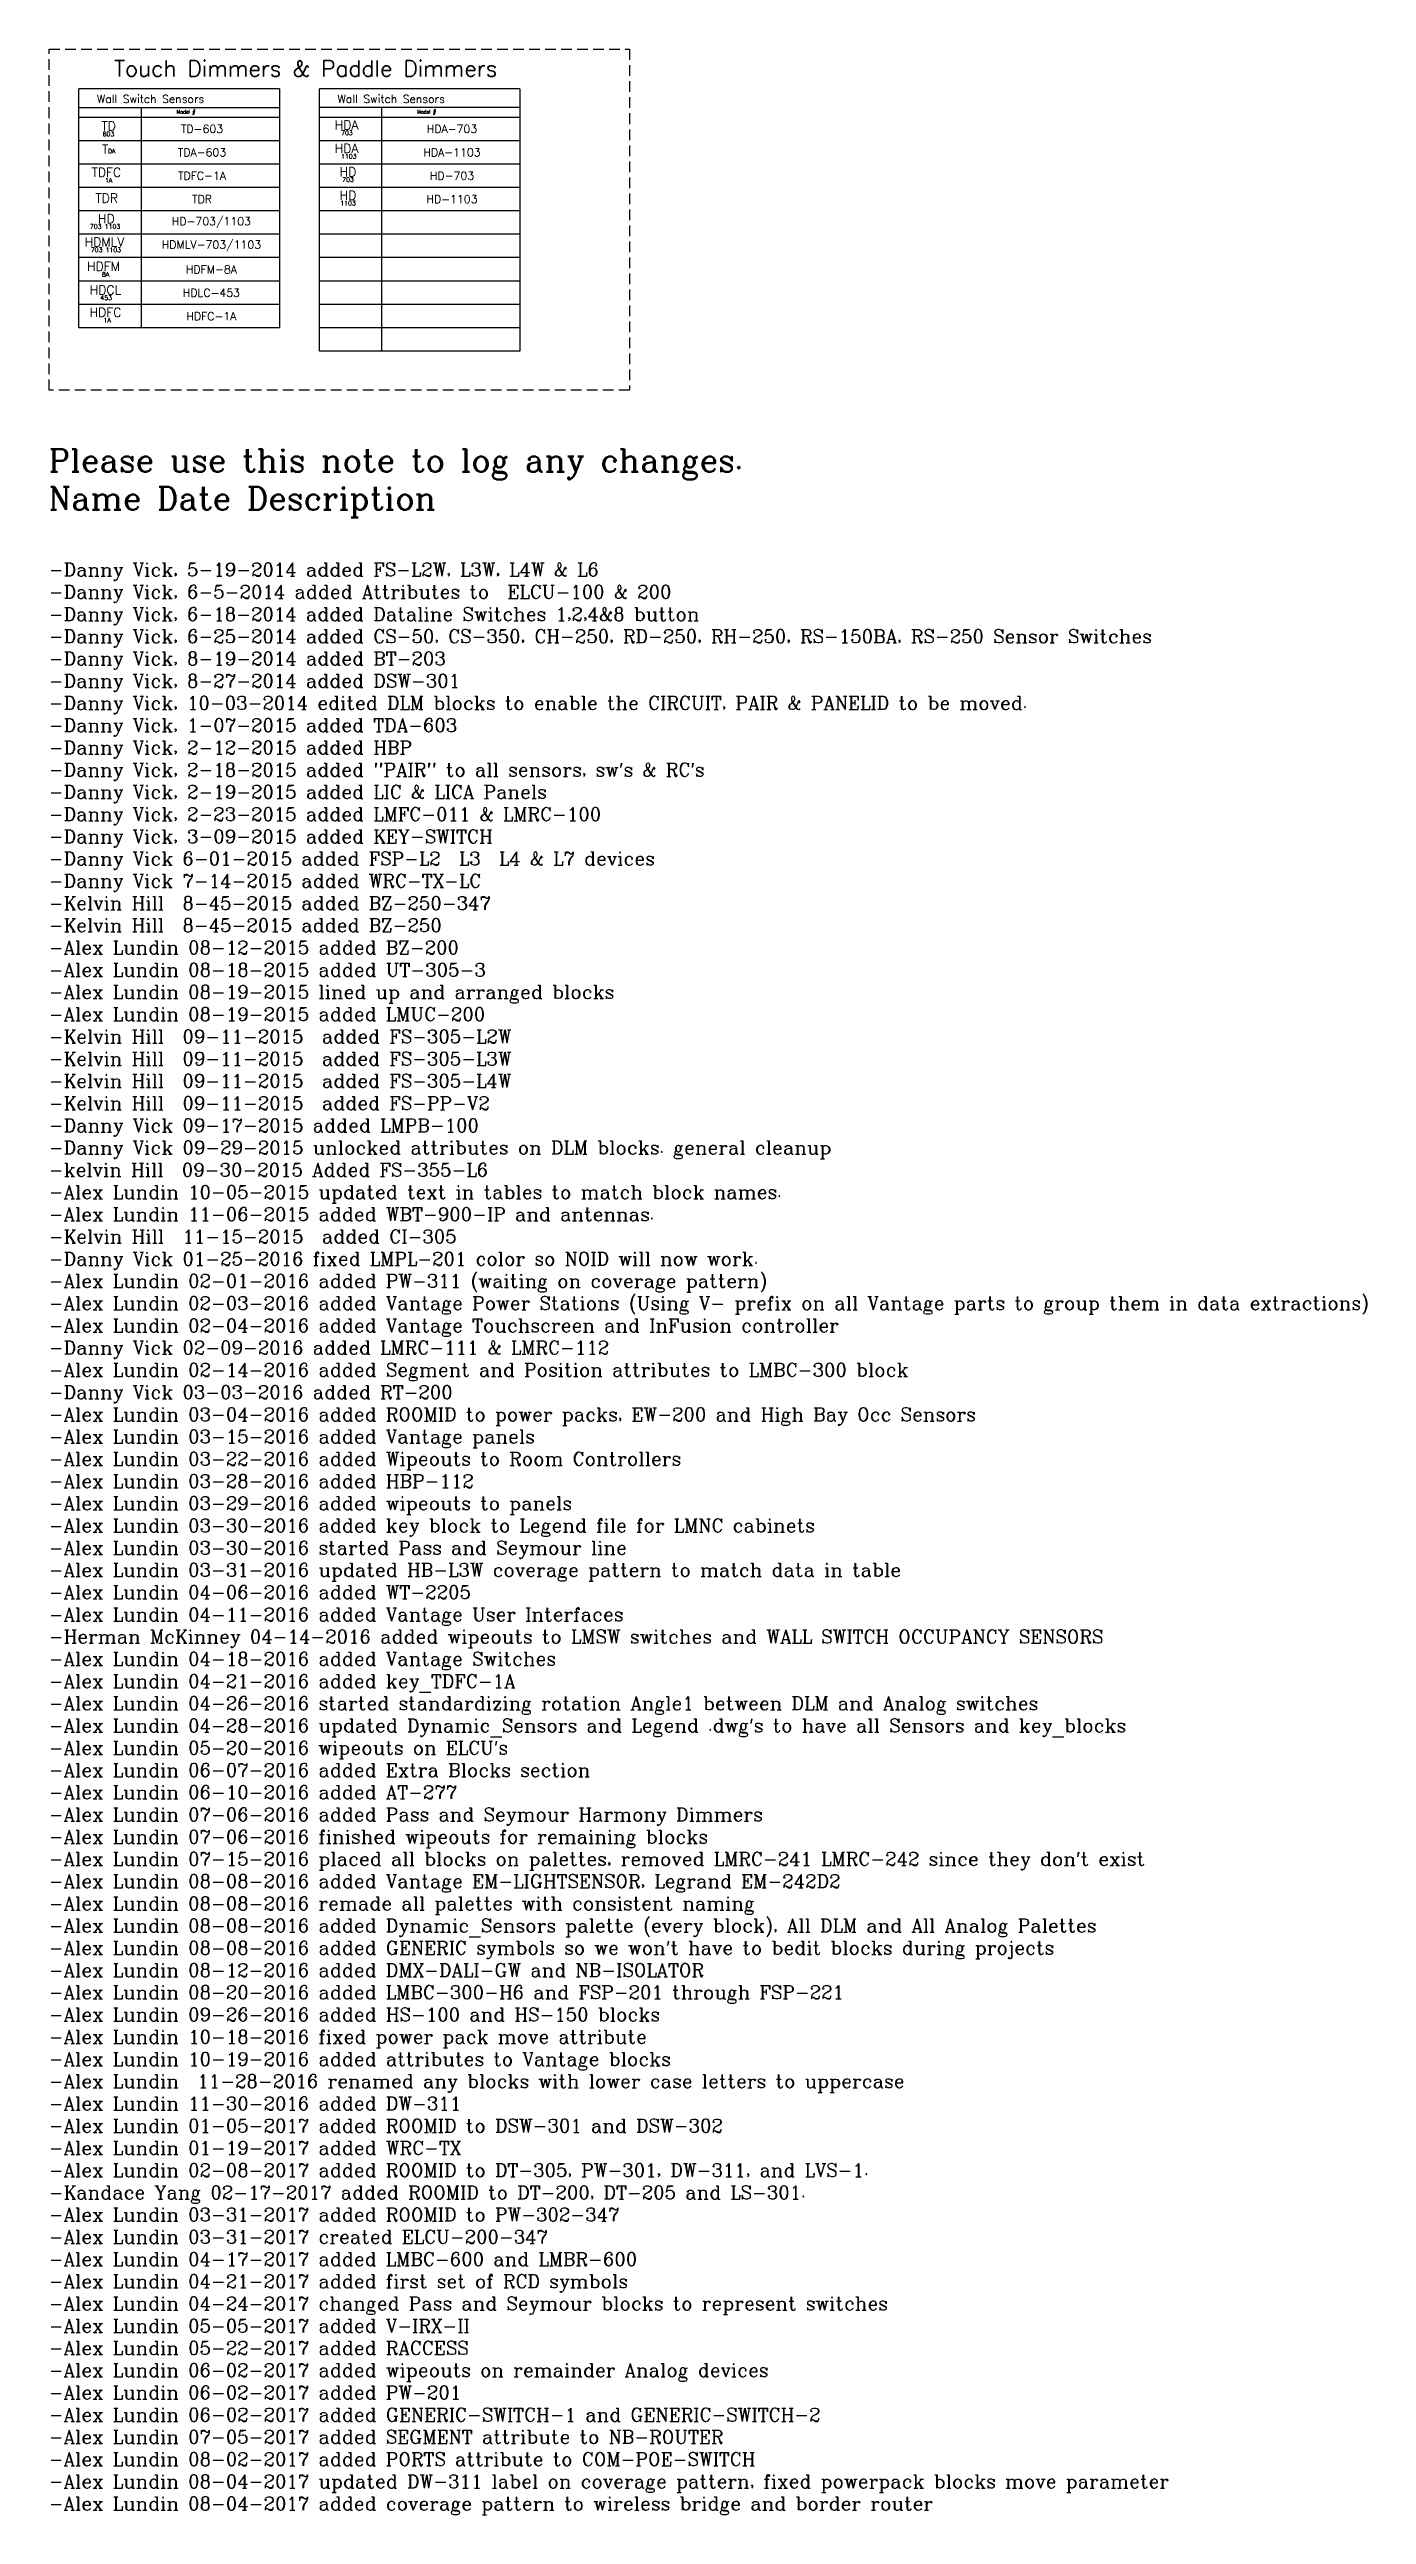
# Model space of a CAD drawing. Header units: inches. Extents: x -13775 to 9910, y -4933 to 5507.
# Drawn here: x 3261 to 6226, y -4147 to 1399 of the extents above; entities that cross this region are included whole.
import ezdxf

# ---------------------------------------------------------------- set-up
doc = ezdxf.new("R2010")
doc.units = ezdxf.units.IN
doc.header["$LTSCALE"] = 48
doc.header["$MEASUREMENT"] = 0
doc.linetypes.add('DASHED', pattern=[0.75, 0.5, -0.25])
doc.layers.add('Boxes', color=7, linetype='Continuous')
doc.layers.add('Text', color=7, linetype='Continuous')
doc.layers.add('WATTSTOPPER', color=160, linetype='Continuous', lineweight=0)
doc.styles.add('FSL12-1', font='complex.shx')
doc.styles.add('ROMANC', font='COMPLEX.SHX')
doc.styles.add('ROMANS', font='ROMANS')

# ---------------------------------------------------------------- blocks, each defined once
blk = doc.blocks.new('*U413')
blk.add_wipeout([(-16.2, 23.5), (22.3, 23.5), (22.3, -10.6), (-16.2, -10.6)])
at = {"linetype": 'Continuous', "attachment_point": 1, "style": 'FSL12-1'}
for s, insert, char_height, width in [('TD', (-16.2, 23.5), 20.4, 142.8), ('TD', (-16.2, 23.5), 20.4, 142.8), ('603', (-13.6, 0.2), 10.2, 90.844), ('603', (-13.6, 0.2), 10.2, 90.844)]:
    blk.add_mtext(s, dxfattribs=dict(at, insert=insert, char_height=char_height, width=width))
blk = doc.blocks.new('*U383')
blk.add_wipeout([(-13.2, 22.5), (21.9, 22.5), (21.9, 3.1), (-13.2, 3.1)])
at = {"linetype": 'Continuous', "attachment_point": 1, "style": 'FSL12-1'}
for s, insert, char_height, width in [('T', (-13.2, 22.5), 19.4, 136.08), ('DA', (0, 12.9), 9.72, 86.569)]:
    blk.add_mtext(s, dxfattribs=dict(at, insert=insert, char_height=char_height, width=width))
blk = doc.blocks.new('*U414')
blk.add_wipeout([(-38.6, -10), (39.8, -10), (39.8, 24.3), (-38.6, 24.3)])
at = {"linetype": 'Continuous', "attachment_point": 1, "style": 'FSL12-1'}
for s, insert, char_height, width in [('TDFC', (-37.8, 23), 20.4, 142.8), ('TDFC', (-37.8, 23), 20.4, 142.8), ('1A', (-7.9, 0.2), 10.2, 90.844), ('1A', (-7.9, 0.2), 10.2, 90.844)]:
    blk.add_mtext(s, dxfattribs=dict(at, insert=insert, char_height=char_height, width=width))
blk = doc.blocks.new('*U415')
blk.add_wipeout([(-26.3, 23.5), (32.3, 23.5), (32.3, 2.6), (-26.3, 2.6)])
at = {"linetype": 'Continuous', "insert": (-25.8, 23), "char_height": 20.4, "width": 142.8, "attachment_point": 1, "style": 'FSL12-1'}
blk.add_mtext('TDR', dxfattribs=at)
blk.add_mtext('TDR', dxfattribs=at)
blk = doc.blocks.new('*U416')
blk.add_wipeout([(-37.2, -10), (33.5, -10), (33.5, 23.3), (-37.2, 23.3)])
at = {"linetype": 'Continuous', "attachment_point": 1, "style": 'FSL12-1'}
for s, insert, char_height, width in [('703 1103', (-37.2, 0.2), 10.2, 90.844), ('703 1103', (-37.2, 0.2), 10.2, 90.844), ('HD', (-19, 23), 20.4, 142.8), ('HD', (-19, 23), 20.4, 142.8)]:
    blk.add_mtext(s, dxfattribs=dict(at, insert=insert, char_height=char_height, width=width))
blk = doc.blocks.new('*U418')
blk.add_wipeout([(-42.5, 23), (43.7, 23), (43.7, -10), (-42.5, -10)])
at = {"linetype": 'Continuous', "attachment_point": 1, "style": 'FSL12-1'}
for s, insert, char_height, width in [('HDFM', (-42.5, 23), 20.4, 142.8), ('HDFM', (-42.5, 23), 20.4, 142.8), ('8A', (-9.1, 0.2), 10.2, 90.844), ('8A', (-9.1, 0.2), 10.2, 90.844)]:
    blk.add_mtext(s, dxfattribs=dict(at, insert=insert, char_height=char_height, width=width))
blk = doc.blocks.new('*U417')
blk.add_wipeout([(-48, 23), (55.9, 23), (55.9, -10.2), (-48, -10.2)])
at = {"linetype": 'Continuous', "attachment_point": 1, "style": 'FSL12-1'}
for s, insert, char_height, width in [('HDMLV', (-48, 23), 20.4, 142.8), ('HDMLV', (-48, 23), 20.4, 142.8), ('703 1103', (-34.3, 0.2), 10.2, 90.844), ('703 1103', (-34.3, 0.2), 10.2, 90.844)]:
    blk.add_mtext(s, dxfattribs=dict(at, insert=insert, char_height=char_height, width=width))
blk = doc.blocks.new('*U419')
blk.add_wipeout([(-39.7, 23), (40.3, 23), (40.3, -10), (-39.7, -10)])
at = {"linetype": 'Continuous', "attachment_point": 1, "style": 'FSL12-1'}
for s, insert, char_height, width in [('HDCL', (-39.7, 23), 20.4, 142.8), ('HDCL', (-39.7, 23), 20.4, 142.8), ('453', (-15.7, 0.2), 10.2, 90.844), ('453', (-15.7, 0.2), 10.2, 90.844)]:
    blk.add_mtext(s, dxfattribs=dict(at, insert=insert, char_height=char_height, width=width))
blk = doc.blocks.new('*U409')
blk.add_wipeout([(-29.9, -10.2), (32.7, -10.2), (32.7, 25.3), (-29.9, 25.3)])
at = {"linetype": 'Continuous', "attachment_point": 1, "style": 'FSL12-1'}
for s, insert, char_height, width in [('HDA', (-29.9, 23), 20.4, 142.8), ('HDA', (-29.9, 23), 20.4, 142.8), ('703', (-15.7, 0.2), 10.2, 90.844), ('703', (-15.7, 0.2), 10.2, 90.844)]:
    blk.add_mtext(s, dxfattribs=dict(at, insert=insert, char_height=char_height, width=width))
blk = doc.blocks.new('*U420')
blk.add_wipeout([(-39.7, 23), (40.3, 23), (40.3, -10), (-39.7, -10)])
at = {"linetype": 'Continuous', "attachment_point": 1, "style": 'FSL12-1'}
for s, insert, char_height, width in [('HDFC', (-39.7, 23), 20.4, 142.8), ('HDFC', (-39.7, 23), 20.4, 142.8), ('1A', (-8.3, 0.2), 10.2, 90.844), ('1A', (-8.3, 0.2), 10.2, 90.844)]:
    blk.add_mtext(s, dxfattribs=dict(at, insert=insert, char_height=char_height, width=width))
blk = doc.blocks.new('*U410')
blk.add_wipeout([(-29.9, -10), (32.6, -10), (32.6, 23.9), (-29.9, 23.9)])
at = {"linetype": 'Continuous', "attachment_point": 1, "style": 'FSL12-1'}
for s, insert, char_height, width in [('HDA', (-29.9, 23), 20.4, 142.8), ('HDA', (-29.9, 23), 20.4, 142.8), ('1103', (-15.7, 0.2), 10.2, 90.844), ('1103', (-15.7, 0.2), 10.2, 90.844)]:
    blk.add_mtext(s, dxfattribs=dict(at, insert=insert, char_height=char_height, width=width))
blk = doc.blocks.new('*U411')
blk.add_wipeout([(-19, -10.8), (21.1, -10.8), (21.1, 23.4), (-19, 23.4)])
at = {"linetype": 'Continuous', "style": 'FSL12-1'}
for s, insert, char_height, width, attachment_point in [('HD', (-19, 23), 20.4, 142.8, 1), ('HD', (-19, 23), 20.4, 142.8, 1), ('703', (0, -4.9), 10.2, 90.844, 5)]:
    blk.add_mtext(s, dxfattribs=dict(at, insert=insert, char_height=char_height, width=width, attachment_point=attachment_point))
blk = doc.blocks.new('*U412')
blk.add_wipeout([(-19, 23), (21.2, 23), (21.2, -10.3), (-19, -10.3)])
at = {"linetype": 'Continuous', "style": 'FSL12-1'}
for s, insert, char_height, width, attachment_point in [('HD', (-19, 23), 20.4, 142.8, 1), ('HD', (-19, 23), 20.4, 142.8, 1), ('1103', (0, -4.9), 10.2, 90.844, 5)]:
    blk.add_mtext(s, dxfattribs=dict(at, insert=insert, char_height=char_height, width=width, attachment_point=attachment_point))

msp = doc.modelspace()

# ---------------------------------------------------------------- linework, layer by layer
at = {"layer": 'Boxes', "color": 3}
for p, q in [((3467.6, 1268.2), (3467.6, 772.3)), ((4009.1, 1268.2), (4009.1, 719.6))]:
    msp.add_line(p, q, dxfattribs=at)
at = {"layer": 'Boxes', "color": 1, "linetype": 'DASHED'}
msp.add_lwpolyline([(3261.1, 1399), (4566.7, 1399), (4566.7, 632.5), (3261.1, 632.5)], close=True, dxfattribs=at)
at = {"layer": 'Boxes', "color": 3}
for points in [[(3778.9, 1310), (3327.7, 1310)], [(3778.9, 1310), (3778.9, 772.3), (3327.7, 772.3), (3327.7, 1310)], [(4320.4, 1310), (3869.2, 1310)], [(4320.4, 1310), (4320.4, 719.6), (3869.2, 719.6), (3869.2, 1310)], [(3327.7, 1268.2), (3778.9, 1268.2)], [(3327.7, 1246.2), (3778.9, 1246.2)], [(4320.4, 1268.2), (3869.2, 1268.2)], [(3778.9, 1193.5), (3327.7, 1193.5)], [(4320.4, 1193.5), (3869.2, 1193.5)], [(3778.9, 1140.9), (3327.7, 1140.9)], [(4320.4, 1140.9), (3869.2, 1140.9)], [(3778.9, 1088.2), (3327.7, 1088.2)], [(4320.4, 1088.2), (3869.2, 1088.2)], [(3778.9, 1035.6), (3327.7, 1035.6)], [(4320.4, 1035.6), (3869.2, 1035.6)], [(3778.9, 982.9), (3327.7, 982.9)], [(4320.4, 982.9), (3869.2, 982.9)], [(3778.9, 930.3), (3327.7, 930.3)], [(4320.4, 930.3), (3869.2, 930.3)], [(3778.9, 877.6), (3327.7, 877.6)], [(4320.4, 877.6), (3869.2, 877.6)], [(3778.9, 824.9), (3327.7, 824.9)], [(4320.4, 824.9), (3869.2, 824.9)], [(4320.4, 772.3), (3869.2, 772.3)], [(4320.4, 772.3), (3869.2, 772.3)]]:
    msp.add_lwpolyline(points, dxfattribs=at)

# ---------------------------------------------------------------- texts
at = {"layer": 'Text', "color": 3, "style": 'ROMANS'}
for s, insert, char_height, attachment_point in [('Touch Dimmers & Paddle Dimmers', (3838.1, 1355.9), 36, 5), ('Wall Switch Sensors', (3368.4, 1287.3), 18, 4), ('Wall Switch Sensors', (3909.9, 1287.3), 18, 4), ('Model #', (3568.8, 1257.2), 8, 5), ('TD-603', (3604.8, 1219.9), 18, 5), ('Model #', (4110.3, 1257.2), 8, 5), ('HDA-703', (4167.4, 1219.9), 18, 5), ('TDA-603', (3604.8, 1167.2), 18, 5), ('HDA-1103', (4167.4, 1167.2), 18, 5), ('TDFC-1A', (3604.8, 1114.6), 18, 5), ('HD-703', (4167.4, 1114.6), 18, 5), ('TDR', (3604.8, 1061.9), 18, 5), ('HD-1103', (4167.4, 1061.9), 18, 5), ('HD-703/1103', (3625.9, 1009.2), 18, 5), ('HDMLV-703/1103', (3625.9, 956.6), 18, 5), ('HDFM-8A', (3625.9, 903.9), 18, 5), ('HDLC-453', (3625.9, 851.3), 18, 5), ('HDFC-1A', (3625.9, 798.6), 18, 5)]:
    msp.add_mtext(s, dxfattribs=dict(at, insert=insert, char_height=char_height, attachment_point=attachment_point))
at = {"layer": 'Text', "insert": (3259.8, 499.8), "char_height": 51.25, "attachment_point": 1, "style": 'ROMANC'}
msp.add_mtext_dynamic_manual_height_columns('Please use this note to log any changes.\\PName Date Description\\P\\P{\\H0.58537x;-Danny Vick, 5-19-2014 added FS-L2W, L3W, L4W & L6\\P-Danny Vick, 6-5-2014 added Attributes to  ELCU-100 & 200\\P-Danny Vick, 6-18-2014 added Dataline Switches 1,2,4&8 button\\P-Danny Vick, 6-25-2014 added CS-50, CS-350, CH-250, RD-250, RH-250, RS-150BA, RS-250 Sensor Switches\\P-Danny Vick, 8-19-2014 added BT-203\\P-Danny Vick, 8-27-2014 added DSW-301\\P-Danny Vick, 10-03-2014 edited DLM blocks to enable the CIRCUIT, PAIR & PANELID to be moved.\\P-Danny Vick, 1-07-2015 added TDA-603\\P-Danny Vick, 2-12-2015 added HBP\\P-Danny Vick, 2-18-2015 added "PAIR" to all sensors, sw\'s & RC\'s\\P-Danny Vick, 2-19-2015 added LIC & LICA Panels\\P-Danny Vick, 2-23-2015 added LMFC-011 & LMRC-100\\P-Danny Vick, 3-09-2015 added KEY-SWITCH\\P-Danny Vick 6-01-2015 added FSP-L2  L3  L4 & L7 devices\\P-Danny Vick 7-14-2015 added WRC-TX-LC\\P-Kelvin Hill  8-45-2015 added BZ-250-347\\P-Kelvin Hill  8-45-2015 added BZ-250\\P-Alex Lundin 08-12-2015 added BZ-200\\P-Alex Lundin 08-18-2015 added UT-305-3\\P-Alex Lundin 08-19-2015 lined up and arranged blocks\\P-Alex Lundin 08-19-2015 added LMUC-200\\P-Kelvin Hill  09-11-2015  added FS-305-L2W\\P-Kelvin Hill  09-11-2015  added FS-305-L3W\\P-Kelvin Hill  09-11-2015  added FS-305-L4W\\P-Kelvin Hill  09-11-2015  added FS-PP-V2\\P-Danny Vick 09-17-2015 added LMPB-100\\P-Danny Vick 09-29-2015 unlocked attributes on DLM blocks. general cleanup\\P-kelvin Hill  09-30-2015 Added FS-355-L6\\P-Alex Lundin 10-05-2015 updated text in tables to match block names.\\P-Alex Lundin 11-06-2015 added WBT-900-IP and antennas.\\P-Kelvin Hill  11-15-2015  added CI-305\\P-Danny Vick 01-25-2016 fixed LMPL-201 color so NOID will now work.\\P-Alex Lundin 02-01-2016 added PW-311 (waiting on coverage pattern) \\P-Alex Lundin 02-03-2016 added Vantage Power Stations (Using V- prefix on all Vantage parts to group them in data extractions)\\P-Alex Lundin 02-04-2016 added Vantage Touchscreen and InFusion controller\\P-Danny Vick 02-09-2016 added LMRC-111 & LMRC-112\\P-Alex Lundin 02-14-2016 added Segment and Position attributes to LMBC-300 block\\P-Danny Vick 03-03-2016 added RT-200\\P-Alex Lundin 03-04-2016 added ROOMID to power packs, EW-200 and High Bay Occ Sensors\\P-Alex Lundin 03-15-2016 added Vantage panels\\P-Alex Lundin 03-22-2016 added Wipeouts to Room Controllers\\P-Alex Lundin 03-28-2016 added HBP-112\\P-Alex Lundin 03-29-2016 added wipeouts to panels\\P-Alex Lundin 03-30-2016 added key block to Legend file for LMNC cabinets\\P-Alex Lundin 03-30-2016 started Pass and Seymour line\\P-Alex Lundin 03-31-2016 updated HB-L3W coverage pattern to match data in table\\P-Alex Lundin 04-06-2016 added WT-2205\\P-Alex Lundin 04-11-2016 added Vantage User Interfaces\\P-Herman McKinney 04-14-2016 added wipeouts to LMSW switches and WALL SWITCH OCCUPANCY SENSORS\\P-Alex Lundin 04-18-2016 added Vantage Switches\\P-Alex Lundin 04-21-2016 added key_TDFC-1A\\P-Alex Lundin 04-26-2016 started standardizing rotation Angle1 between DLM and Analog switches\\P-Alex Lundin 04-28-2016 updated Dynamic_Sensors and Legend .dwg\'s to have all Sensors and key_blocks\\P-Alex Lundin 05-20-2016 wipeouts on ELCU\'s\\P-Alex Lundin 06-07-2016 added Extra Blocks section\\P-Alex Lundin 06-10-2016 added AT-277\\P-Alex Lundin 07-06-2016 added Pass and Seymour Harmony Dimmers\\P-Alex Lundin 07-06-2016 finished wipeouts for remaining blocks\\P-Alex Lundin 07-15-2016 placed all blocks on palettes, removed LMRC-241 LMRC-242 since they don\'t exist\\P-Alex Lundin 08-08-2016 added Vantage EM-LIGHTSENSOR, Legrand EM-242D2 \\P-Alex Lundin 08-08-2016 remade all palettes with consistent naming\\P-Alex Lundin 08-08-2016 added Dynamic_Sensors palette (every block), All DLM and All Analog Palettes\\P-Alex Lundin 08-08-2016 added GENERIC symbols so we won\'t have to bedit blocks during projects\\P-Alex Lundin 08-12-2016 added DMX-DALI-GW and NB-ISOLATOR\\P-Alex Lundin 08-20-2016 added LMBC-300-H6 and FSP-201 through FSP-221\\P-Alex Lundin 09-26-2016 added HS-100 and HS-150 blocks\\P-Alex Lundin 10-18-2016 fixed power pack move attribute\\P-Alex Lundin 10-19-2016 added attributes to Vantage blocks\\P-Alex Lundin  11-28-2016 renamed any blocks with lower case letters to uppercase\\P-Alex Lundin 11-30-2016 added DW-311\\P-Alex Lundin 01-05-2017 added ROOMID to DSW-301 and DSW-302\\P-Alex Lundin 01-19-2017 added WRC-TX \\P-Alex Lundin 02-08-2017 added ROOMID to DT-305, PW-301, DW-311, and LVS-1.\\P-Kandace Yang 02-17-2017 added ROOMID to DT-200, DT-205 and LS-301.\\P-Alex Lundin 03-31-2017 added ROOMID to PW-302-347\\P-Alex Lundin 03-31-2017 created ELCU-200-347\\P-Alex Lundin 04-17-2017 added LMBC-600 and LMBR-600\\P-Alex Lundin 04-21-2017 added first set of RCD symbols\\P-Alex Lundin 04-24-2017 changed Pass and Seymour blocks to represent switches\\P-Alex Lundin 05-05-2017 added V-IRX-II\\P-Alex Lundin 05-22-2017 added RACCESS\\P-Alex Lundin 06-02-2017 added wipeouts on remainder Analog devices\\P-Alex Lundin 06-02-2017 added PW-201\\P-Alex Lundin 06-02-2017 added GENERIC-SWITCH-1 and GENERIC-SWITCH-2\\P-Alex Lundin 07-05-2017 added SEGMENT attribute to NB-ROUTER\\P-Alex Lundin 08-02-2017 added PORTS attribute to COM-POE-SWITCH\\P-Alex Lundin 08-04-2017 updated DW-311 label on coverage pattern, fixed powerpack blocks move parameter\\P-Alex Lundin 08-04-2017 added coverage pattern to wireless bridge and border router}', width=8143.024, gutter_width=1025, heights=[0], dxfattribs=at)

# ---------------------------------------------------------------- next in the draw order: block references
at = {"layer": 'WATTSTOPPER'}
for name, p in [('*U413', (3394.8, 1213.3)), ('*U409', (3933.4, 1215.9)), ('*U414', (3394.1, 1109.3)), ('*U418', (3388.6, 897.8))]:
    msp.add_blockref(name, p, dxfattribs=at)

# ---------------------------------------------------------------- next in the draw order: linework, layer by layer
at = {"layer": 'Boxes', "color": 3}
msp.add_lwpolyline([(3869.2, 1246.2), (4320.4, 1246.2)], dxfattribs=at)

# ---------------------------------------------------------------- next in the draw order: block references
at = {"layer": 'WATTSTOPPER'}
for name, p in [('*U383', (3393.3, 1161.9)), ('*U410', (3933.4, 1163.2)), ('*U415', (3390.9, 1051.4)), ('*U419', (3391.7, 844.9))]:
    msp.add_blockref(name, p, dxfattribs=at)

# ---------------------------------------------------------------- next in the draw order: block references
for name, p in [('*U411', (3933.4, 1110.6)), ('*U416', (3389.7, 1005.3)), ('*U420', (3391.4, 794.6))]:
    msp.add_blockref(name, p, dxfattribs=at)

# ---------------------------------------------------------------- next in the draw order: block references
for name, p in [('*U412', (3933.4, 1057.9)), ('*U417', (3388.8, 952.6))]:
    msp.add_blockref(name, p, dxfattribs=at)

doc.saveas('drawing.dxf')
